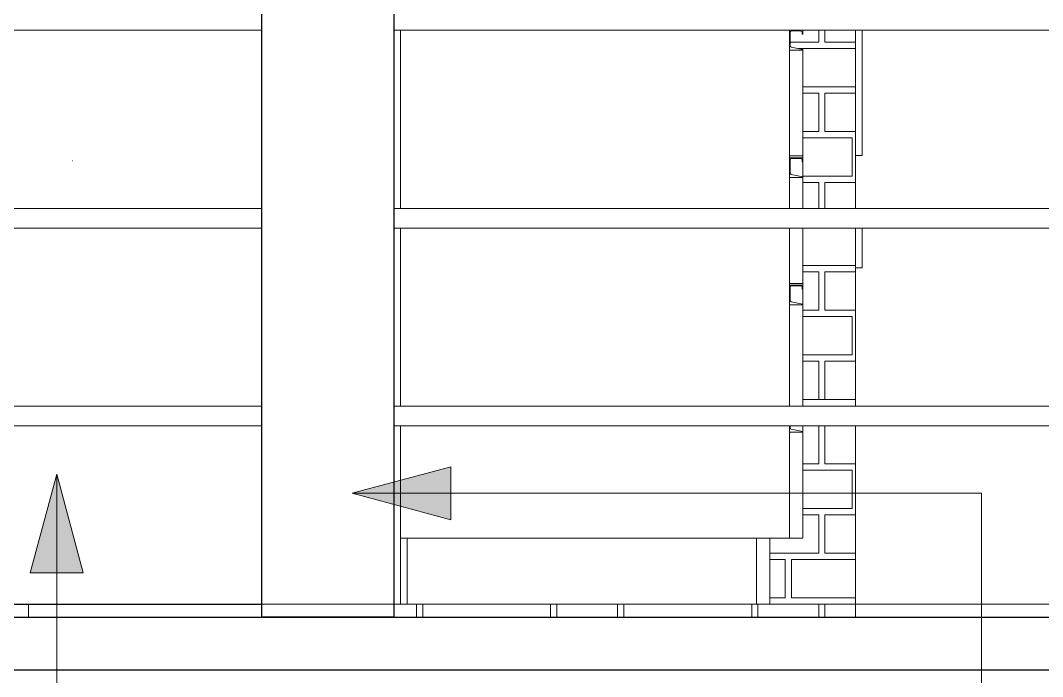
# Model space of a CAD drawing. Header units: millimetres. Extents: x -23833 to 62003, y -3000 to 6760.
# Drawn here: x 41691 to 43240, y 90 to 1085 of the extents above; entities that cross this region are included whole.
import ezdxf

# ---------------------------------------------------------------- set-up
doc = ezdxf.new("R2010")
doc.units = ezdxf.units.MM
for name, color, linetype, lineweight in [('A-AREA', 32, 'Continuous', 9), ('A-DOOR', 31, 'Continuous', 9), ('A-FLOR', 192, 'Continuous', 25), ('A-GENM', 13, 'Continuous', 9), ('A-WALL', 113, 'Continuous', 25), ('A-WALL-PATT', 111, 'Continuous', 25), ('Corrimão', 250, 'Continuous', 25), ('G-ANNO-TEXT', 231, 'Continuous', 9), ('I-FURN', 30, 'Continuous', 9), ('Q-CASE', 31, 'Continuous', 9), ('S-BEAM', 12, 'Continuous', 25), ('S-COLS', 52, 'Continuous', 25)]:
    doc.layers.add(name, color=color, linetype=linetype, lineweight=lineweight)

# ---------------------------------------------------------------- blocks, each defined once
blk = doc.blocks.new('Guarda-corpo - Guarda-corpo-3444766-FACHADA FRONTAL')
at = {"layer": 'Corrimão', "color": 7, "lineweight": 9}
for p, q in [((7044.6, 1070), (2584.6, 1070)), ((11044.6, 1070), (7244.6, 1070)), ((2584.6, 800), (7044.6, 800)), ((7244.6, 800), (11044.6, 800)), ((7044.6, 770), (2584.6, 770)), ((11044.6, 770), (7244.6, 770)), ((2584.6, 500), (7044.6, 500)), ((7244.6, 500), (11044.6, 500)), ((7044.6, 470), (2584.6, 470)), ((11044.6, 470), (7244.6, 470))]:
    blk.add_line(p, q, dxfattribs=at)
blk = doc.blocks.new('Blks_Mob_Flexform_Sofá Edmond - 2 Lugares-3503771-FACHADA FRONTAL')
at = {"layer": 'I-FURN', "color": 55}
blk.add_line((6757.4, 872.3), (6756.7, 872.3), dxfattribs=at)
blk = doc.blocks.new('Porta correr 4 folhas - 420 x 210-3586394-FACHADA FRONTAL')
at = {"layer": 'A-DOOR'}
for p, q in [((7254.6, 1200), (7254.6, 1100)), ((7254.6, 1070), (7254.6, 800)), ((7254.6, 770), (7254.6, 500)), ((7254.6, 470), (7254.6, 200)), ((7254.6, 200), (7244.6, 200))]:
    blk.add_line(p, q, dxfattribs=at)
blk = doc.blocks.new('CRT_MGN_COZ_Fogão a lenha completo - CRT_MGN_COZ_Fogão a lenha completo-4049417-FACHADA FRONTAL')
at = {"layer": 'A-GENM'}
h = blk.add_hatch(dxfattribs=at)
h.set_pattern_fill('FP_50', color=256, style=0, pattern_type=2)
h.set_pattern_definition([(180, (7594.62, 1119.53), (3e-14, 270.94), [193.675, -9.525]), (180, (7594.62, 1177.73), (3e-14, 270.94), [193.675, -9.525]), (90, (7594.62, 1119.53), (203.2, -1e-14), [58.21, -212.73]), (90, (7400.94, 1119.53), (203.2, -1e-14), [58.21, -212.73]), (180, (7442.22, 1187.26), (3e-14, 270.94), [193.675, -9.525, 92.075, -9.525]), (180, (7442.22, 1245.47), (3e-14, 270.94), [193.675, -9.525, 92.075, -9.525]), (90, (7442.22, 1187.26), (304.8, -2e-14), [58.21, -212.73]), (90, (7248.55, 1187.26), (304.8, -2e-14), [58.21, -212.73]), (90, (7239.02, 1187.26), (304.8, -2e-14), [58.21, -212.73]), (90, (7146.94, 1187.26), (304.8, -2e-14), [58.21, -212.73]), (180, (7493.02, 1255), (3e-14, 270.94), [193.675, -9.525]), (180, (7493.02, 1313.2), (3e-14, 270.94), [193.675, -9.525]), (90, (7493.02, 1255), (203.2, -1e-14), [58.21, -212.73]), (90, (7299.35, 1255), (203.2, -1e-14), [58.21, -212.73]), (180, (7442.22, 1322.73), (3e-14, 270.94), [193.675, -9.525, 92.075, -9.525]), (180, (7442.22, 1380.94), (3e-14, 270.94), [193.675, -9.525, 92.075, -9.525]), (90, (7442.22, 1322.73), (304.8, -2e-14), [58.21, -212.73]), (90, (7248.55, 1322.73), (304.8, -2e-14), [58.21, -212.73]), (90, (7239.02, 1322.73), (304.8, -2e-14), [58.21, -212.73]), (90, (7146.94, 1322.73), (304.8, -2e-14), [58.21, -212.73])])
h.paths.add_polyline_path([(7888, 510), (7944.6, 510), (7944.6, 770), (7864.6, 770), (7864.6, 510)])
h.paths.add_polyline_path([(7888, 800), (7944.6, 800), (7944.6, 1070), (7863.6, 1069.7), (7861.7, 1069), (7847.6, 1069), (7844.6, 1070), (7845.6, 1067), (7845.3, 1044.7), (7845.8, 1045.7), (7846.8, 1044.8), (7847.2, 1044.7), (7864.6, 1041), (7864.6, 800)])
h.paths.add_polyline_path([(7863.6, 1064), (7863.6, 1067), (7864.6, 1069), (7864.6, 1064)])
h.paths.add_polyline_path([(7316.7, 1189.1), (7316.7, 1188.6), (7317.8, 1188.9)])
h.paths.add_polyline_path([(7269, 1100), (7272.3, 1100.2), (7268.9, 1101.5), (7267.7, 1131.7), (7268.5, 1167), (7269.9, 1188.6), (7271, 1189), (7272.6, 1188.6), (7272.6, 1189.1), (7279.7, 1190.2), (7269.2, 1190.8), (7269.9, 1192.2), (7269.1, 1223.3), (7270.9, 1257.4), (7274.3, 1317.2), (7274.8, 1336.8), (7315, 1336.8), (7315.1, 1306.7), (7315.9, 1292.7), (7319.5, 1239.2), (7320.1, 1212.9), (7319.3, 1191.5), (7318.7, 1190.9), (7316.1, 1191.5), (7316.7, 1191), (7309, 1189.9), (7312.6, 1189.4), (7319.4, 1188.6), (7321.2, 1152), (7321.6, 1123.3), (7320.3, 1101.5), (7319.7, 1100.9), (7317.9, 1101.5), (7317.9, 1100.7), (7318.9, 1100), (7944.6, 1100), (7944.6, 1370), (7525.9, 1370), (7526.3, 1359.8), (7501.9, 1359.3), (7501.1, 1370), (7315, 1370), (7314.7, 1366.4), (7309, 1366.4), (7309, 1365.8), (7303.1, 1366.1), (7301, 1366.1), (7298.2, 1365.7), (7274.2, 1366.4), (7274.2, 1370), (7254.6, 1370), (7254.6, 1250), (7263.7, 1250), (7263.7, 1100), (7268.9, 1100)])
h.paths.add_polyline_path([(7294.6, 1100.3), (7294.6, 1100.4), (7294.6, 1100.3)])
h.paths.add_polyline_path([(7294.6, 1336.8), (7294.9, 1337.3), (7294.9, 1336.9)])
h.paths.add_polyline_path([(7314.7, 1358.9), (7311.9, 1359.9), (7314.7, 1358.4), (7315, 1358.7)])
h.paths.add_polyline_path([(7314.7, 1343.6), (7314.7, 1344.1), (7312.6, 1343.4), (7313, 1343.2), (7314.2, 1343.6)])
h.paths.add_polyline_path([(7284.4, 1337.9), (7282.4, 1338.3), (7281.2, 1338.8), (7280.2, 1338.1), (7278.1, 1338.1), (7277.9, 1338.8), (7274.6, 1338.8), (7274.7, 1364.4), (7277.9, 1364.4), (7278.7, 1365.1), (7314.7, 1364.4), (7315, 1358.9), (7319.2, 1358.3), (7460.6, 1357.8), (7462, 1356.3), (7462.6, 1354.3), (7462, 1346.2), (7460.6, 1344.8), (7459.1, 1344.4), (7455.1, 1344.1), (7455.1, 1343.2), (7448.4, 1343.2), (7448.4, 1344.3), (7315, 1343.7), (7315, 1343.5), (7314.4, 1338.1), (7311.3, 1338.8), (7308, 1338.3), (7302.5, 1338.2), (7290.2, 1338.4), (7287.4, 1338), (7284.5, 1337.9)])
h.paths.add_polyline_path([(7457.9, 1345.4), (7459, 1347.2), (7458.3, 1346.2)])
h.paths.add_polyline_path([(7459.1, 1354.3), (7458.6, 1356.3), (7458.7, 1355.4), (7459, 1354.7)])
h.paths.add_polyline_path([(7285.8, 1365.7), (7287.4, 1366.4), (7285.2, 1365.9)])
h.paths.add_polyline_path([(7274.2, 1400), (7274.4, 1400), (7274.7, 1405.5), (7535.6, 1400.9), (7535.6, 1400), (7944.6, 1400), (7944.6, 1710), (7254.6, 1710), (7254.6, 1400), (7257.2, 1400)])
h = blk.add_hatch(dxfattribs=at)
h.set_pattern_fill('FP_51', color=256, style=0, pattern_type=2)
h.set_pattern_definition([(180, (7594.62, 344.52), (-3e-14, 270.94), [193.675, -9.525]), (180, (7594.62, 402.73), (3e-14, 270.94), [193.675, -9.525]), (90, (7594.62, 344.52), (203.2, -1e-14), [58.21, -212.73]), (90, (7400.94, 344.52), (203.2, -1e-14), [58.21, -212.73]), (180, (7442.22, 412.26), (3e-14, 270.94), [193.675, -9.525, 92.075, -9.525]), (180, (7442.22, 470.47), (3e-14, 270.94), [193.675, -9.525, 92.075, -9.525]), (90, (7442.22, 412.26), (304.8, -2e-14), [58.21, -212.73]), (90, (7248.55, 412.26), (304.8, -2e-14), [58.21, -212.73]), (90, (7239.02, 412.26), (304.8, -2e-14), [58.21, -212.73]), (90, (7146.94, 412.26), (304.8, -2e-14), [58.21, -212.73]), (180, (7493.02, 480), (-3e-14, 270.94), [193.675, -9.525]), (180, (7493.02, 538.2), (-3e-14, 270.94), [193.675, -9.525]), (90, (7493.02, 480), (203.2, -1e-14), [58.21, -212.73]), (90, (7299.35, 480), (203.2, -1e-14), [58.21, -212.73]), (180, (7442.22, 547.73), (-3e-14, 270.94), [193.675, -9.525, 92.075, -9.525]), (180, (7442.22, 605.94), (3e-14, 270.94), [193.675, -9.525, 92.075, -9.525]), (90, (7442.22, 547.73), (304.8, -2e-14), [58.21, -212.73]), (90, (7248.55, 547.73), (304.8, -2e-14), [58.21, -212.73]), (90, (7239.02, 547.73), (304.8, -2e-14), [58.21, -212.73]), (90, (7146.94, 547.73), (304.8, -2e-14), [58.21, -212.73])])
h.paths.add_polyline_path([(7244.6, 180), (7944.6, 180), (7944.6, 470), (7864.6, 470), (7864.6, 300), (7814.6, 300), (7814.6, 200), (7244.6, 200)])
h.paths.add_polyline_path([(7944.6, 500), (7944.6, 510), (7864.6, 510), (7864.6, 500), (7888, 500)])
at = {"layer": 'A-GENM', "color": 55}
for p, q in [((7944.6, 1070), (7944.6, 800)), ((7954.6, 1070), (7954.6, 880)), ((7944.6, 880), (7954.6, 880)), ((7944.6, 770), (7944.6, 510)), ((7954.6, 770), (7954.6, 710)), ((7944.6, 710), (7954.6, 710)), ((7944.6, 510), (7864.6, 510)), ((7864.6, 510), (7944.6, 510)), ((7944.6, 510), (7944.6, 500)), ((7944.6, 470), (7944.6, 180))]:
    blk.add_line(p, q, dxfattribs=at)
blk = doc.blocks.new('Blks_Coz_Caixa Baixa com Gaveteiros_0001 - Branco-3751011-FACHADA FRONTAL')
at = {"layer": 'Q-CASE', "color": 55}
for centre, radius, start, end in [((7847.6, 1067), 2, 90, 180), ((7861.7, 1067), 1.95, 0, 90), ((7847.6, 1046.6), 2, 180, 193.0186)]:
    blk.add_arc(centre, radius, start, end, dxfattribs=at)
blk = doc.blocks.new('Blks_Coz_Caixa Baixa com 02 Portas - Branco-3748030-FACHADA FRONTAL')
at = {"layer": 'Q-CASE', "color": 55}
for centre, radius, start, end in [((7847.6, 1067), 2, 90, 180), ((7847.6, 1067), 2, 90, 180), ((7861.7, 1067), 1.95, 0, 90), ((7861.7, 1067), 1.95, 0, 90), ((7847.6, 1046.6), 2, 180, 193.0186), ((7847.6, 1046.6), 2, 180, 193.0186)]:
    blk.add_arc(centre, radius, start, end, dxfattribs=at)
blk = doc.blocks.new('Blks_Coz_Caixa Baixa com Gaveteiros_0001 - Branco-V292-FACHADA FRONTAL')
at = {"layer": 'Q-CASE', "color": 55}
for p, q in [((7844.6, 1070), (7844.6, 800)), ((7864.6, 1064), (7864.6, 1070)), ((7845.6, 1046.6), (7845.6, 1067)), ((7847.6, 1069), (7861.7, 1069)), ((7863.6, 1067), (7863.6, 1064)), ((7863.6, 1064), (7864.6, 1064)), ((7864.6, 1040), (7844.6, 1040)), ((7844.6, 1040), (7864.6, 1040)), ((7864.6, 1041), (7847.2, 1044.7)), ((7864.6, 1040), (7864.6, 1041)), ((7864.6, 1040), (7864.6, 879.5)), ((7864.6, 879.5), (7844.6, 879.5)), ((7864.6, 876.8), (7844.6, 876.8)), ((7845.6, 853.5), (7845.6, 873.8)), ((7847.6, 875.8), (7861.7, 875.8)), ((7863.6, 873.9), (7863.6, 870.8)), ((7863.6, 870.8), (7864.6, 870.8)), ((7864.6, 870.8), (7864.6, 876.8)), ((7864.6, 846.8), (7844.6, 846.8)), ((7844.6, 846.8), (7864.6, 846.8)), ((7864.6, 847.8), (7847.2, 851.5)), ((7864.6, 846.8), (7864.6, 847.8)), ((7864.6, 846.8), (7864.6, 800)), ((7844.6, 770), (7844.6, 500)), ((7864.6, 770), (7864.6, 686.3)), ((7864.6, 686.3), (7844.6, 686.3)), ((7864.6, 683.7), (7844.6, 683.7)), ((7847.6, 682.7), (7861.7, 682.7)), ((7864.6, 677.7), (7864.6, 683.7)), ((7845.6, 660.3), (7845.6, 680.7)), ((7863.6, 680.7), (7863.6, 677.7)), ((7863.6, 677.7), (7864.6, 677.7)), ((7864.6, 653.7), (7844.6, 653.7)), ((7844.6, 653.7), (7864.6, 653.7)), ((7864.6, 654.7), (7847.2, 658.3)), ((7864.6, 653.7), (7864.6, 654.7)), ((7864.6, 653.7), (7864.6, 500)), ((7844.6, 470), (7844.6, 300)), ((7845.6, 467.1), (7845.6, 470)), ((7864.6, 461.5), (7847.2, 465.2)), ((7864.6, 460.5), (7844.6, 460.5)), ((7844.6, 460.5), (7864.6, 460.5)), ((7864.6, 460.5), (7864.6, 461.5)), ((7864.6, 460.5), (7864.6, 300)), ((7254.6, 300), (7264.6, 300)), ((7844.6, 300), (7254.6, 300)), ((7264.6, 300), (7794.6, 300)), ((7264.6, 200), (7264.6, 300)), ((7264.6, 200), (7264.6, 300)), ((7794.6, 300), (7794.6, 200)), ((7794.6, 300), (7814.6, 300)), ((7794.6, 200), (7794.6, 300)), ((7814.6, 200), (7814.6, 300)), ((7864.6, 300), (7844.6, 300)), ((7264.6, 200), (7254.6, 200)), ((7794.6, 200), (7264.6, 200)), ((7814.6, 200), (7794.6, 200))]:
    blk.add_line(p, q, dxfattribs=at)
for centre, radius, start, end in [((7847.6, 1067), 2, 90, 180), ((7861.7, 1067), 1.95, 0, 90), ((7847.6, 1046.6), 2, 180, 258.1113), ((7847.6, 873.8), 2, 90, 180), ((7861.7, 873.9), 1.95, 0, 90), ((7847.6, 853.5), 2, 180, 258.1113), ((7847.6, 680.7), 2, 90, 180), ((7861.7, 680.7), 1.95, 0, 90), ((7847.6, 660.3), 2, 180, 258.1113), ((7847.6, 467.1), 2, 180, 258.1113)]:
    blk.add_arc(centre, radius, start, end, dxfattribs=at)
blk = doc.blocks.new('Blks_Coz_Caixa Baixa com 01 Porta - Branco 45cm largura-3891910-FACHADA FRONTAL')
at = {"layer": 'Q-CASE', "color": 55}
for p, q in [((7864.6, 879.5), (7864.6, 876.8)), ((7864.6, 870.8), (7864.6, 847.8)), ((7864.6, 686.3), (7864.6, 683.7)), ((7864.6, 677.7), (7864.6, 654.7)), ((7864.6, 470), (7864.6, 461.5))]:
    blk.add_line(p, q, dxfattribs=at)
for centre, radius, start, end in [((7847.6, 1067), 2, 90, 180), ((7861.7, 1067), 1.95, 0, 90), ((7847.6, 1046.6), 2, 180, 193.0186)]:
    blk.add_arc(centre, radius, start, end, dxfattribs=at)
blk = doc.blocks.new('Blks_Coz_Caixa Baixa com 01 Porta - Branco 45cm largura-3891974-FACHADA FRONTAL')
at = {"layer": 'Q-CASE', "color": 55}
for centre, radius, start, end in [((7847.6, 1067), 2, 90, 180), ((7861.7, 1067), 1.95, 0, 90), ((7847.6, 1046.6), 2, 180, 193.0186)]:
    blk.add_arc(centre, radius, start, end, dxfattribs=at)

msp = doc.modelspace()

# ---------------------------------------------------------------- hatches: boundary and pattern name
at = {"layer": 'A-WALL-PATT', "lineweight": 9}
h = msp.add_hatch(dxfattribs=at)
h.set_pattern_fill('FP_37', color=256, style=0, pattern_type=2)
h.set_pattern_definition([(0, (37003, 0), (0, 1270), [952.5, -317.5]), (0, (37003, 63.5), (0, 1270), [0, -381, 381, -190.5, -317.5]), (0, (37003, 63.5), (0, 1270), [-952.5, 317.5, 0]), (0, (37003, 127), (0, 1270), [0, -571.5, 698.5, 0]), (0, (37003, 190.5), (0, 1270), [571.5, -698.5]), (0, (37003, 254), (0, 1270), [0, -254, 1016, 0]), (0, (37003, 317.5), (0, 1270), [444.5, -317.5, 381, -127]), (0, (37447.5, 381), (0, 1270), [1016, -254]), (0, (36939.5, 444.5), (0, 1270), [698.5, -571.5]), (0, (36749, 508), (0, 1270), [571.5, -698.5]), (0, (37003, 571.5), (0, 1270), [1016, -254]), (0, (37003, 635), (0, 1270), [0, -508, 317.5, -190.5, -254]), (0, (37003, 635), (0, 1270), [-1016, 254, 0]), (0, (37638, 698.5), (0, 1270), [762, -508]), (0, (37130, 762), (0, 1270), [508, -254, 190.5, -317.5]), (0, (37384, 825.5), (0, 1270), [508, -190.5, 317.5, -254]), (0, (37892, 889), (0, 1270), [762, -508]), (0, (37384, 952.5), (0, 1270), [508, -762]), (0, (37638, 1016), (0, 1270), [571.5, -698.5]), (0, (37638, 1079.5), (0, 1270), [0, -381, 889, 0]), (0, (37257, 1143), (0, 1270), [381, -889]), (0, (37638, 1206.5), (0, 1270), [889, -381]), (90, (37003, 508), (-1270, 8e-14), [190.5, -508, 444.5, -127]), (90, (37130, 571.5), (-1270, 8e-14), [317.5, -190.5, 127, -635]), (90, (37193.5, 317.5), (-1270, 8e-14), [127, -1143]), (90, (37257, 190.5), (-1270, 8e-14), [127, -762, 190.5, -190.5]), (90, (37320.5, 444.5), (-1270, 8e-14), [127, -1143]), (90, (37384, 0), (-1270, 8e-14), [190.5, -571.5, 317.5, -190.5]), (90, (37447.5, 254), (-1270, 8e-14), [190.5, -1079.5]), (90, (37511, 571.5), (-1270, 8e-14), [190.5, -63.5, 127, -889]), (90, (37574.5, 63.5), (-1270, 8e-14), [190.5, -1079.5]), (90, (37638, 381), (-1270, 8e-14), [190.5, -63.5, 190.5, -127, -698.5]), (90, (37638, 381), (-1270, 8e-14), [-571.5, 317.5, -381]), (90, (37765, 381), (-1270, 8e-14), [0, -889, 127, -127, -127]), (90, (37765, 381), (-1270, 8e-14), [-1143, 127, 0]), (90, (37828.5, 571.5), (-1270, 8e-14), [127, -1143]), (90, (37892, 127), (-1270, 8e-14), [127, -444.5, 317.5, -381]), (90, (37955.5, 317.5), (-1270, 8e-14), [63.5, -825.5, 190.5, -190.5]), (90, (38019, 381), (-1270, 8e-14), [317.5, -317.5, 190.5, -444.5]), (90, (38082.5, 698.5), (-1270, 8e-14), [190.5, -317.5, 127, -635]), (90, (38146, 254), (-1270, 8e-14), [127, -1143]), (90, (38209.5, 381), (-1270, 8e-14), [127, -381, 190.5, -571.5])])
h.paths.add_polyline_path([(42086.66, -1086.216), (42256.667, -1067.956), (42256.667, -250), (37576.667, -250), (37576.667, -1075.053), (37761.532, -1012.389), (37855.998, -993.607), (38049.465, -975.979), (38106.667, -1000), (41521.819, -1000), (41595.385, -1011.229)])
h.paths.add_polyline_path([(41503.176, 180), (42056.667, 180), (42056.667, 200), (37596.667, 200), (37596.667, 180), (41458.114, 180)])
at = {"layer": 'G-ANNO-TEXT'}
for points in [[(42193.235, 368.103), (42343.235, 327.91), (42343.235, 408.295)], [(41745.562, 397.132), (41705.37, 247.132), (41785.755, 247.132)]]:
    msp.add_hatch(color=7, dxfattribs=at).paths.add_polyline_path(points)

# ---------------------------------------------------------------- linework, layer by layer
at = {"layer": 'A-AREA'}
for p, q in [((37396.667, 200), (46256.667, 200)), ((46056.667, 200), (42956.667, 200)), ((42956.667, 200), (46056.667, 200)), ((46056.667, 200), (42956.667, 200))]:
    msp.add_line(p, q, dxfattribs=at)
at = {"layer": 'A-FLOR'}
msp.add_line((27356.667, 180), (46256.667, 180), dxfattribs=at)
at = {"layer": 'A-WALL'}
msp.add_line((41675.667, 200), (42056.667, 200), dxfattribs=at)
at = {"layer": 'G-ANNO-TEXT', "color": 7}
for p, q in [((42343.235, 408.295), (42193.235, 368.103)), ((42343.235, 327.91), (42343.235, 408.295)), ((41745.562, 397.132), (41705.37, 247.132)), ((41785.755, 247.132), (41745.562, 397.132)), ((41745.562, 397.132), (41745.562, -1861.466)), ((42193.235, 368.103), (42343.235, 327.91)), ((42193.235, 368.103), (43147.814, 368.103)), ((43147.814, 368.103), (43147.814, -1861.466)), ((41705.37, 247.132), (41785.755, 247.132))]:
    msp.add_line(p, q, dxfattribs=at)
at = {"layer": 'S-BEAM'}
msp.add_line((37396.667, 100), (46256.667, 100), dxfattribs=at)
at = {"layer": 'S-COLS'}
for p, q in [((42056.667, 180), (42056.667, 2680)), ((42256.667, 2522.515), (42256.667, 180)), ((42256.667, 180), (42056.667, 180))]:
    msp.add_line(p, q, dxfattribs=at)

# ---------------------------------------------------------------- block references
at = {"layer": 'A-DOOR'}
msp.add_blockref('Porta correr 4 folhas - 420 x 210-3586394-FACHADA FRONTAL', (35012.047, 0), dxfattribs=at)
at = {"layer": 'A-GENM', "color": 55}
msp.add_blockref('CRT_MGN_COZ_Fogão a lenha completo - CRT_MGN_COZ_Fogão a lenha completo-4049417-FACHADA FRONTAL', (35012.047, 0), dxfattribs=at)
at = {"layer": 'Corrimão', "color": 7, "lineweight": 9}
msp.add_blockref('Guarda-corpo - Guarda-corpo-3444766-FACHADA FRONTAL', (35012.047, 0), dxfattribs=at)
at = {"layer": 'I-FURN', "color": 55}
msp.add_blockref('Blks_Mob_Flexform_Sofá Edmond - 2 Lugares-3503771-FACHADA FRONTAL', (35012.047, 0), dxfattribs=at)
at = {"layer": 'Q-CASE', "color": 55}
for name in ['Blks_Coz_Caixa Baixa com Gaveteiros_0001 - Branco-V292-FACHADA FRONTAL', 'Blks_Coz_Caixa Baixa com Gaveteiros_0001 - Branco-3751011-FACHADA FRONTAL', 'Blks_Coz_Caixa Baixa com 02 Portas - Branco-3748030-FACHADA FRONTAL', 'Blks_Coz_Caixa Baixa com 01 Porta - Branco 45cm largura-3891910-FACHADA FRONTAL', 'Blks_Coz_Caixa Baixa com 01 Porta - Branco 45cm largura-3891974-FACHADA FRONTAL']:
    msp.add_blockref(name, (35012.047, 0), dxfattribs=at)

doc.saveas('drawing.dxf')
